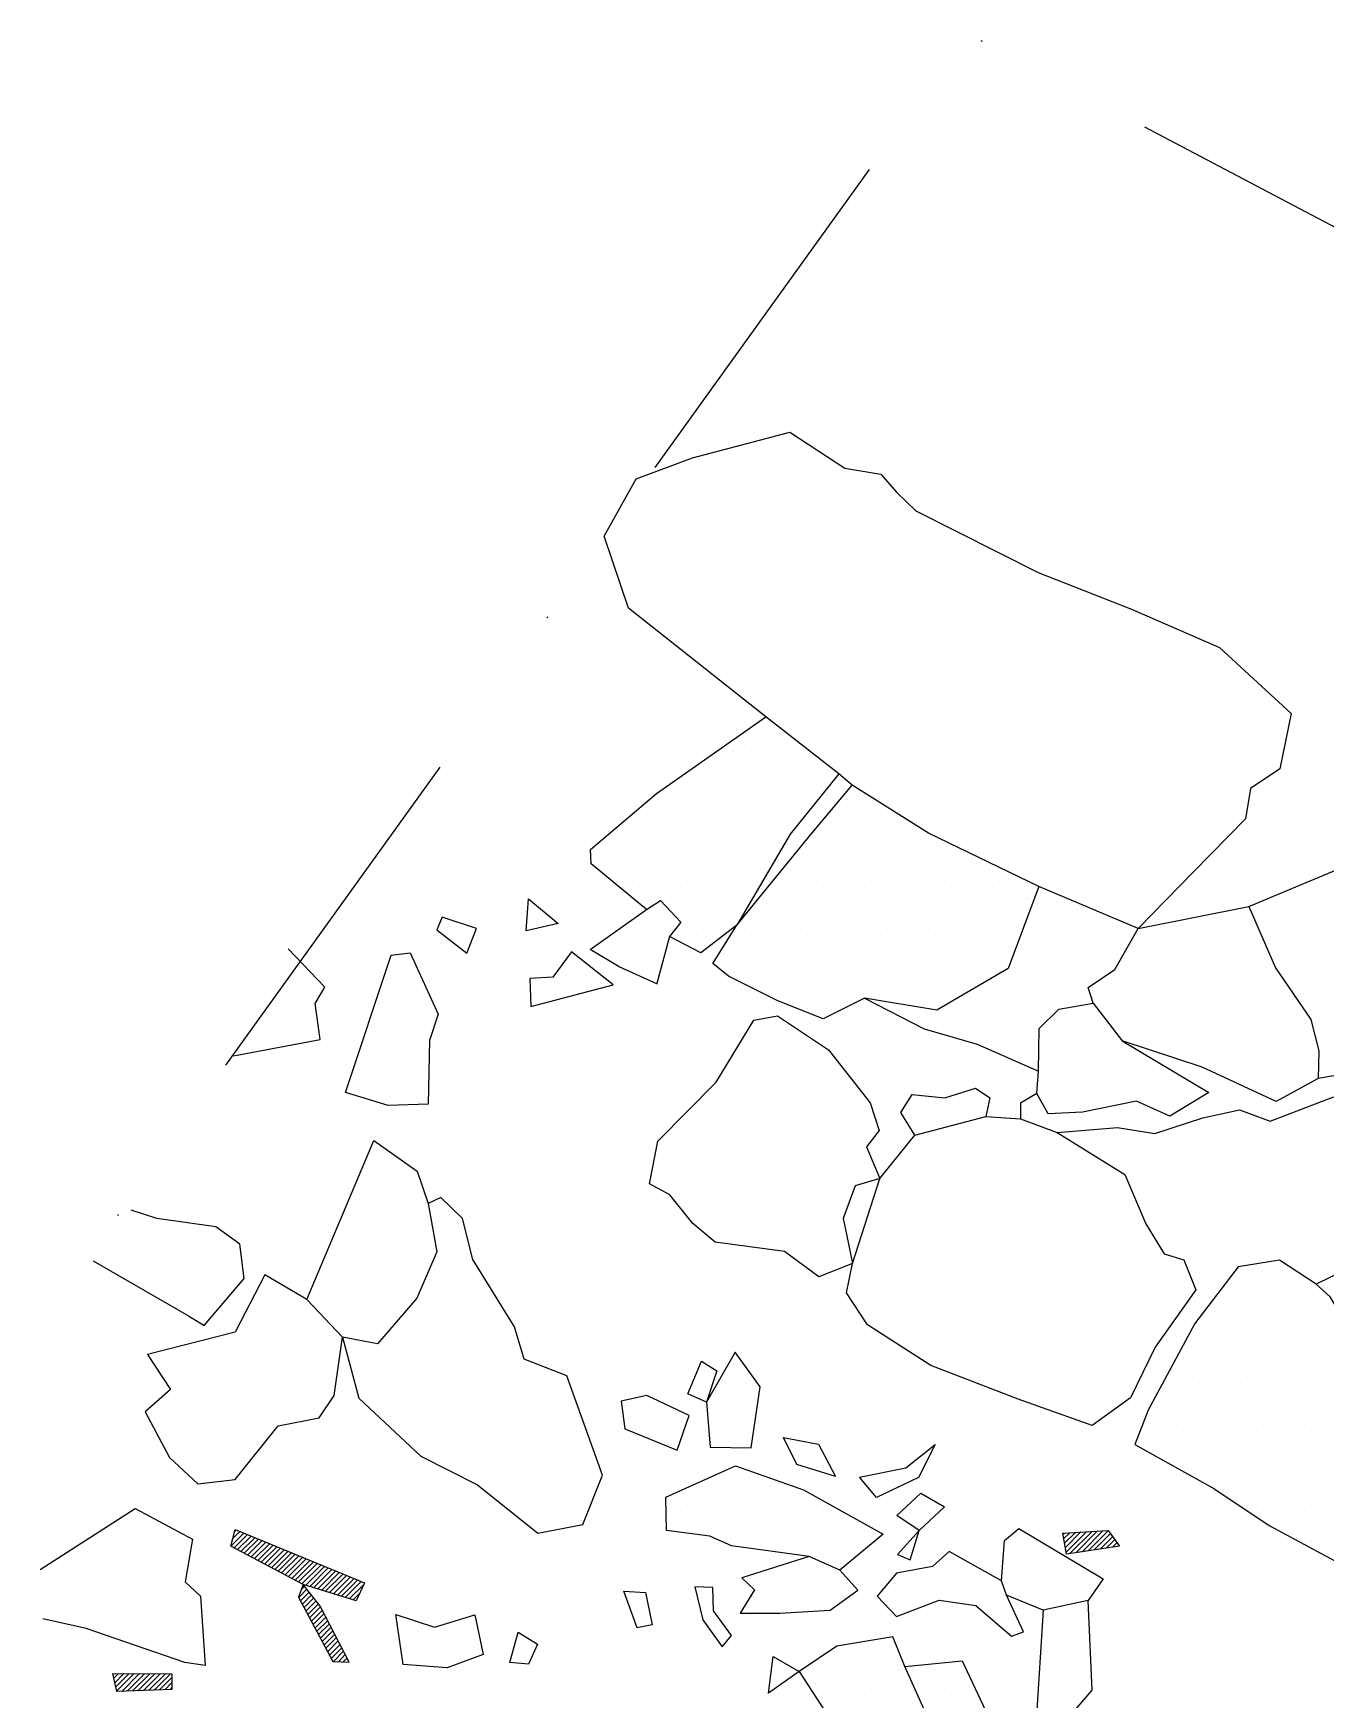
# Model space of a CAD drawing. Header units: metres. Extents: x 0 to 220, y -1901 to -1589.
# Drawn here: x -0.2 to 87.8, y -1702 to -1588.6 of the extents above; entities that cross this region are included whole.
import ezdxf

# ---------------------------------------------------------------- set-up
doc = ezdxf.new("R2010")
doc.units = ezdxf.units.M
doc.header["$LTSCALE"] = 25
doc.header["$MEASUREMENT"] = 0
doc.linetypes.add('STRICHPUNKTX2', pattern=[2, 1, -0.5, 0, -0.5])
doc.layers.get('0').update_dxf_attribs({"linetype": 'CONTINUOUS'})
for name, color, linetype in [('GRABUNGSGRENZE', 3, 'STRICHPUNKTX2'), ('KNOCHEN', 2, 'CONTINUOUS'), ('KNOCHENSCHRAFF', 2, 'CONTINUOUS'), ('STEINE', 4, 'CONTINUOUS'), ('STEINESCHRAFF', 4, 'CONTINUOUS')]:
    doc.layers.add(name, color=color, linetype=linetype)

# ---------------------------------------------------------------- blocks, each defined once
blk = doc.blocks.new('*X19')
at = {"color": 0}
for p, q in [((13.27, -1691.57), (14.15, -1690.69)), ((13.4, -1691.08), (13.9, -1690.58)), ((13.5, -1691.69), (14.4, -1690.79)), ((13.53, -1690.59), (13.65, -1690.48)), ((13.73, -1691.81), (14.65, -1690.89)), ((13.96, -1691.94), (14.9, -1691)), ((14.19, -1692.06), (15.15, -1691.1)), ((14.42, -1692.18), (15.4, -1691.2)), ((69.92, -1690.77), (70.01, -1690.68)), ((69.97, -1691.07), (70.39, -1690.66)), ((70.03, -1691.38), (70.77, -1690.64)), ((70.08, -1691.68), (71.14, -1690.61)), ((70.13, -1691.98), (71.52, -1690.59)), ((70.38, -1692.08), (71.9, -1690.57)), ((70.8, -1692.02), (72.28, -1690.54)), ((71.22, -1691.96), (72.65, -1690.52)), ((71.63, -1691.89), (73.02, -1690.51)), ((72.05, -1691.83), (73.17, -1690.71)), ((72.47, -1691.76), (73.31, -1690.92)), ((72.88, -1691.7), (73.46, -1691.13)), ((14.65, -1692.3), (15.65, -1691.31)), ((14.88, -1692.42), (15.9, -1691.41)), ((15.12, -1692.55), (16.15, -1691.51)), ((15.35, -1692.67), (16.4, -1691.62)), ((15.58, -1692.79), (16.65, -1691.72)), ((15.81, -1692.91), (16.9, -1691.82)), ((16.04, -1693.04), (17.15, -1691.93)), ((16.27, -1693.16), (17.4, -1692.03)), ((16.5, -1693.28), (17.65, -1692.13)), ((16.73, -1693.4), (17.9, -1692.24)), ((16.97, -1693.53), (18.15, -1692.34)), ((73.3, -1691.64), (73.61, -1691.33)), ((73.72, -1691.57), (73.75, -1691.54)), ((17.2, -1693.65), (18.4, -1692.44)), ((17.43, -1693.77), (18.65, -1692.55)), ((17.66, -1693.89), (18.9, -1692.65)), ((17.89, -1694.01), (19.15, -1692.75)), ((18.12, -1694.14), (19.4, -1692.86)), ((18.38, -1694.23), (19.65, -1692.96)), ((18.65, -1694.32), (19.9, -1693.06)), ((18.92, -1694.4), (20.15, -1693.17)), ((19.19, -1694.49), (20.4, -1693.27)), ((19.46, -1694.57), (20.65, -1693.37)), ((19.73, -1694.65), (20.9, -1693.48)), ((17.9, -1695.06), (18.46, -1694.51)), ((18.06, -1694.55), (18.3, -1694.31)), ((20, -1694.74), (21.15, -1693.58)), ((20.27, -1694.82), (21.4, -1693.68)), ((20.53, -1694.91), (21.65, -1693.79)), ((20.8, -1694.99), (21.9, -1693.89)), ((21.07, -1695.07), (22.15, -1693.99)), ((21.34, -1695.16), (22.33, -1694.18)), ((18.02, -1695.3), (18.61, -1694.71)), ((18.15, -1695.53), (18.77, -1694.9)), ((18.27, -1695.76), (18.93, -1695.1)), ((18.39, -1695.99), (19.08, -1695.3)), ((18.51, -1696.22), (19.24, -1695.5)), ((18.64, -1696.45), (19.39, -1695.7)), ((21.61, -1695.24), (22.02, -1694.83)), ((18.76, -1696.68), (19.51, -1695.93)), ((18.88, -1696.91), (19.63, -1696.17)), ((19.01, -1697.14), (19.75, -1696.4)), ((19.13, -1697.37), (19.87, -1696.63)), ((19.25, -1697.6), (19.99, -1696.87)), ((19.37, -1697.83), (20.11, -1697.1)), ((19.5, -1698.07), (20.23, -1697.33)), ((19.62, -1698.3), (20.35, -1697.57)), ((19.74, -1698.53), (20.47, -1697.8)), ((19.86, -1698.76), (20.59, -1698.03)), ((19.99, -1698.99), (20.71, -1698.26)), ((20.11, -1699.22), (20.83, -1698.5)), ((20.26, -1699.42), (20.95, -1698.73)), ((20.6, -1699.44), (21.07, -1698.96)), ((20.93, -1699.46), (21.19, -1699.2)), ((5.26, -1700.28), (5.29, -1700.25)), ((5.32, -1700.57), (5.64, -1700.25)), ((5.38, -1700.87), (6, -1700.25)), ((5.44, -1701.16), (6.35, -1700.25)), ((5.5, -1701.45), (6.7, -1700.25)), ((5.85, -1701.46), (7.05, -1700.25)), ((6.22, -1701.44), (7.41, -1700.26)), ((6.59, -1701.43), (7.76, -1700.26)), ((6.95, -1701.42), (8.11, -1700.26)), ((7.32, -1701.4), (8.47, -1700.26)), ((7.69, -1701.39), (8.82, -1700.26)), ((8.06, -1701.37), (9.17, -1700.26)), ((21.27, -1699.47), (21.31, -1699.43)), ((8.42, -1701.36), (9.27, -1700.51)), ((8.79, -1701.35), (9.27, -1700.86)), ((9.16, -1701.33), (9.27, -1701.22)), ((2.48, -1708.72), (3.27, -1707.93)), ((2.68, -1708.87), (3.51, -1708.05)), ((2.79, -1708.06), (3.03, -1707.82)), ((2.89, -1709.02), (3.74, -1708.16)), ((3.09, -1709.16), (3.98, -1708.28)), ((3.3, -1709.31), (4.2, -1708.41)), ((4.46, -1709.56), (5.48, -1708.54)), ((4.61, -1709.06), (5.18, -1708.49)), ((4.63, -1709.75), (5.78, -1708.6)), ((4.8, -1709.93), (6.09, -1708.65)), ((4.97, -1710.12), (6.39, -1708.7)), ((5.14, -1710.31), (6.5, -1708.94)), ((5.3, -1710.49), (6.59, -1709.2)), ((2.55, -1711.12), (3.24, -1710.44)), ((2.79, -1711.23), (3.69, -1710.34)), ((3.03, -1711.35), (3.85, -1710.53)), ((5.47, -1710.68), (6.69, -1709.46)), ((5.64, -1710.86), (6.79, -1709.71)), ((5.81, -1711.05), (6.88, -1709.97)), ((5.97, -1711.23), (6.98, -1710.23)), ((6.14, -1711.42), (7.08, -1710.48)), ((3.27, -1711.46), (4, -1710.73)), ((3.51, -1711.58), (4.16, -1710.93)), ((4.05, -1711.39), (4.32, -1711.12)), ((6.31, -1711.61), (7.18, -1710.74)), ((35.41, -1712.56), (36.44, -1711.53)), ((35.27, -1712.34), (35.8, -1711.82)), ((35.55, -1712.78), (36.58, -1711.74)), ((35.68, -1712.99), (36.73, -1711.95)), ((35.82, -1713.21), (36.87, -1712.16)), ((35.96, -1713.42), (37.01, -1712.37)), ((36.1, -1713.64), (37.16, -1712.58)), ((36.23, -1713.86), (37.3, -1712.79)), ((36.37, -1714.07), (37.44, -1713)), ((36.51, -1714.29), (37.58, -1713.21)), ((36.65, -1714.5), (37.73, -1713.42)), ((36.78, -1714.72), (37.87, -1713.63)), ((36.92, -1714.93), (38.01, -1713.84)), ((37.06, -1715.15), (38.16, -1714.05)), ((37.2, -1715.37), (38.3, -1714.27)), ((37.34, -1715.58), (38.44, -1714.48)), ((37.47, -1715.8), (38.58, -1714.69)), ((37.61, -1716.01), (38.73, -1714.9)), ((37.75, -1716.23), (38.87, -1715.11)), ((28.02, -1716.42), (28.86, -1715.57)), ((28.12, -1716.66), (29.1, -1715.69)), ((28.23, -1716.91), (29.34, -1715.8)), ((28.34, -1717.15), (29.57, -1715.92)), ((28.45, -1717.4), (29.81, -1716.04)), ((28.56, -1717.64), (30.04, -1716.16)), ((37.89, -1716.45), (39.01, -1715.32)), ((38.02, -1716.66), (39.16, -1715.53)), ((38.16, -1716.88), (39.3, -1715.74)), ((38.3, -1717.09), (39.44, -1715.95)), ((38.44, -1717.31), (39.58, -1716.16)), ((28.67, -1717.88), (30.24, -1716.32)), ((28.78, -1718.13), (30.35, -1716.55)), ((28.89, -1718.37), (30.47, -1716.79)), ((29, -1718.62), (30.58, -1717.03)), ((29.11, -1718.86), (30.7, -1717.27)), ((38.58, -1717.52), (39.73, -1716.37)), ((38.71, -1717.74), (39.87, -1716.58)), ((38.85, -1717.96), (40.01, -1716.79)), ((38.99, -1718.17), (40.16, -1717)), ((39.13, -1718.39), (40.3, -1717.22)), ((29.21, -1719.11), (30.81, -1717.51)), ((29.32, -1719.35), (30.93, -1717.75)), ((29.43, -1719.6), (31.04, -1717.99)), ((29.54, -1719.84), (31.16, -1718.22)), ((29.65, -1720.08), (31.27, -1718.46)), ((39.26, -1718.6), (40.44, -1717.43)), ((39.4, -1718.82), (40.58, -1717.64)), ((39.54, -1719.03), (40.73, -1717.85)), ((39.68, -1719.25), (40.87, -1718.06)), ((39.82, -1719.47), (41.01, -1718.27)), ((39.95, -1719.68), (41.16, -1718.48)), ((29.76, -1720.33), (31.39, -1718.7)), ((29.87, -1720.57), (31.5, -1718.94)), ((29.98, -1720.82), (31.62, -1719.18)), ((30.09, -1721.06), (31.73, -1719.42)), ((30.2, -1721.31), (31.85, -1719.66)), ((40.09, -1719.9), (41.3, -1718.69)), ((40.23, -1720.11), (41.44, -1718.9)), ((40.37, -1720.33), (41.58, -1719.11)), ((40.5, -1720.55), (41.73, -1719.32)), ((40.64, -1720.76), (41.87, -1719.53)), ((30.31, -1721.55), (31.96, -1719.89)), ((30.41, -1721.8), (32.08, -1720.13)), ((30.52, -1722.04), (32.19, -1720.37)), ((30.63, -1722.29), (32.31, -1720.61)), ((40.78, -1720.98), (42.01, -1719.74)), ((40.92, -1721.19), (42.16, -1719.95)), ((41.05, -1721.41), (42.3, -1720.17)), ((41.19, -1721.62), (42.44, -1720.38)), ((30.74, -1722.53), (32.42, -1720.85)), ((30.85, -1722.77), (32.54, -1721.09)), ((30.96, -1723.02), (32.65, -1721.32)), ((31.07, -1723.26), (32.77, -1721.56)), ((31.18, -1723.51), (32.88, -1721.8)), ((31.29, -1723.75), (33, -1722.04)), ((31.4, -1724), (33.11, -1722.28)), ((31.5, -1724.24), (33.23, -1722.52)), ((31.61, -1724.49), (33.34, -1722.76)), ((31.72, -1724.73), (33.46, -1722.99)), ((31.83, -1724.98), (33.57, -1723.23)), ((32.02, -1725.14), (33.69, -1723.47)), ((32.4, -1725.11), (33.8, -1723.71)), ((32.79, -1725.08), (33.92, -1723.95)), ((33.17, -1725.05), (34.03, -1724.19)), ((33.56, -1725.02), (34.15, -1724.43)), ((33.94, -1724.99), (34.26, -1724.66)), ((34.32, -1724.96), (34.38, -1724.9)), ((23.66, -1734.21), (25.86, -1732)), ((23.8, -1734.42), (26.4, -1731.83)), ((23.95, -1734.63), (26.93, -1731.65)), ((24.36, -1734.57), (27.46, -1731.47)), ((24.9, -1734.38), (27.97, -1731.31)), ((25.44, -1734.19), (27.9, -1731.73)), ((23.47, -1732.99), (23.74, -1732.71)), ((23.51, -1733.29), (24.27, -1732.54)), ((23.56, -1733.6), (24.8, -1732.36)), ((23.6, -1733.91), (25.33, -1732.18)), ((25.99, -1734), (27.83, -1732.16)), ((26.53, -1733.81), (27.76, -1732.58)), ((27.07, -1733.62), (27.69, -1733.01)), ((12.21, -1735.4), (12.37, -1735.25)), ((12.26, -1735.71), (12.8, -1735.17)), ((12.31, -1736.01), (13.23, -1735.1)), ((12.36, -1736.31), (13.63, -1735.05)), ((12.41, -1736.62), (13.78, -1735.24)), ((12.46, -1736.92), (13.94, -1735.44)), ((12.56, -1737.18), (14.09, -1735.64)), ((12.73, -1737.36), (14.25, -1735.84)), ((12.9, -1737.55), (14.4, -1736.04)), ((13.07, -1737.73), (14.55, -1736.24)), ((13.24, -1737.91), (14.71, -1736.44)), ((13.41, -1738.1), (14.86, -1736.64)), ((0.03, -1744.4), (6.89, -1737.55)), ((0.06, -1744.73), (7.07, -1737.72)), ((13.58, -1738.28), (15.02, -1736.84)), ((13.75, -1738.46), (15.17, -1737.04)), ((13.92, -1738.65), (15.32, -1737.24)), ((14.09, -1738.83), (15.48, -1737.44)), ((14.26, -1739.01), (15.63, -1737.64)), ((-0.03, -1743.75), (5.21, -1738.52)), ((0, -1744.08), (6.14, -1737.94)), ((0.09, -1745.05), (7.25, -1737.88)), ((0.12, -1745.37), (7.44, -1738.05)), ((0.15, -1745.7), (7.62, -1738.22)), ((1.09, -1745.11), (7.81, -1738.39)), ((2.34, -1744.21), (7.99, -1738.56)), ((14.43, -1739.19), (15.79, -1737.84)), ((14.6, -1739.38), (15.94, -1738.04)), ((14.77, -1739.56), (16.1, -1738.24)), ((14.94, -1739.74), (16.25, -1738.44)), ((15.11, -1739.93), (16.4, -1738.64)), ((15.28, -1740.11), (16.56, -1738.84)), ((-0.08, -1743.1), (3.35, -1739.67)), ((-0.05, -1743.43), (4.28, -1739.09)), ((3.6, -1743.31), (7.56, -1739.35)), ((15.48, -1740.26), (16.71, -1739.03)), ((15.95, -1740.15), (16.87, -1739.23)), ((16.42, -1740.04), (17.02, -1739.43)), ((16.88, -1739.93), (17.17, -1739.63)), ((-0.14, -1742.45), (1.49, -1740.82)), ((-0.11, -1742.78), (2.42, -1740.24)), ((4.85, -1742.41), (6.76, -1740.5)), ((-0.17, -1742.13), (0.56, -1741.4)), ((26.21, -1752.52), (34.39, -1744.33)), ((26.89, -1752.2), (34.7, -1744.38)), ((27.56, -1751.87), (34.95, -1744.49)), ((28.24, -1751.55), (35.2, -1744.59)), ((25.58, -1752.79), (33.3, -1745.08)), ((28.91, -1751.23), (35.46, -1744.69)), ((29.59, -1750.91), (35.71, -1744.79)), ((30.26, -1750.58), (35.96, -1744.89)), ((30.94, -1750.26), (36.21, -1744.99)), ((31.62, -1749.94), (36.47, -1745.09)), ((32.29, -1749.62), (36.72, -1745.19)), ((32.97, -1749.29), (36.97, -1745.29)), ((33.64, -1748.97), (37.23, -1745.39)), ((34.32, -1748.65), (37.48, -1745.49)), ((34.8, -1748.52), (37.73, -1745.59)), ((25.55, -1752.11), (31.1, -1746.57)), ((25.57, -1752.45), (32.2, -1745.82)), ((35.21, -1748.46), (37.93, -1745.75)), ((35.62, -1748.41), (38.09, -1745.94)), ((36.03, -1748.35), (38.26, -1746.13)), ((36.45, -1748.29), (38.42, -1746.31)), ((36.86, -1748.23), (38.59, -1746.5)), ((37.27, -1748.18), (38.76, -1746.69)), ((37.68, -1748.12), (38.92, -1746.88)), ((25.54, -1751.77), (30, -1747.31)), ((25.51, -1751.09), (27.8, -1748.8)), ((25.53, -1751.43), (28.9, -1748.06)), ((25.5, -1750.75), (26.7, -1749.55)), ((25.49, -1750.41), (25.61, -1750.29)), ((40.02, -1757.09), (40.03, -1757.08)), ((39.83, -1759.76), (41.63, -1757.96)), ((39.85, -1759.38), (41.69, -1757.54)), ((39.88, -1759), (41.45, -1757.43)), ((39.91, -1758.62), (41.17, -1757.36)), ((39.94, -1758.23), (40.88, -1757.29)), ((39.97, -1757.85), (40.6, -1757.22)), ((39.99, -1757.47), (40.32, -1757.15)), ((39.74, -1760.9), (41.45, -1759.2)), ((39.77, -1760.52), (41.51, -1758.79)), ((39.8, -1760.14), (41.57, -1758.37)), ((39.72, -1761.29), (41.38, -1759.62)), ((39.97, -1761.38), (41.32, -1760.03)), ((40.35, -1761.36), (41.26, -1760.45)), ((40.73, -1761.33), (41.2, -1760.86)), ((41.11, -1761.31), (41.14, -1761.28))]:
    blk.add_line(p, q, dxfattribs=at)
blk = doc.blocks.new('*X22')
at = {"color": 0}
for p, q in [((48.125, -1636.25), (48.125, -1636.25)), ((49.375, -1636.25), (49.375, -1636.25)), ((50.625, -1636.25), (50.625, -1636.25)), ((47.5, -1637.5), (47.5, -1637.5)), ((48.75, -1637.5), (48.75, -1637.5)), ((50, -1637.5), (50, -1637.5)), ((51.25, -1637.5), (51.25, -1637.5)), ((52.5, -1637.5), (52.5, -1637.5)), ((45.625, -1638.75), (45.625, -1638.75)), ((46.875, -1638.75), (46.875, -1638.75)), ((48.125, -1638.75), (48.125, -1638.75)), ((49.375, -1638.75), (49.375, -1638.75)), ((50.625, -1638.75), (50.625, -1638.75)), ((51.875, -1638.75), (51.875, -1638.75)), ((53.125, -1638.75), (53.125, -1638.75)), ((43.75, -1640), (43.75, -1640)), ((45, -1640), (45, -1640)), ((46.25, -1640), (46.25, -1640)), ((47.5, -1640), (47.5, -1640)), ((48.75, -1640), (48.75, -1640)), ((50, -1640), (50, -1640)), ((51.25, -1640), (51.25, -1640)), ((52.5, -1640), (52.5, -1640)), ((53.75, -1640), (53.75, -1640)), ((41.875, -1641.25), (41.875, -1641.25)), ((43.125, -1641.25), (43.125, -1641.25)), ((44.375, -1641.25), (44.375, -1641.25)), ((45.625, -1641.25), (45.625, -1641.25)), ((46.875, -1641.25), (46.875, -1641.25)), ((48.125, -1641.25), (48.125, -1641.25)), ((49.375, -1641.25), (49.375, -1641.25)), ((50.625, -1641.25), (50.625, -1641.25)), ((51.875, -1641.25), (51.875, -1641.25)), ((54.375, -1641.25), (54.375, -1641.25)), ((55.625, -1641.25), (55.625, -1641.25)), ((56.875, -1641.25), (56.875, -1641.25)), ((40, -1642.5), (40, -1642.5)), ((41.25, -1642.5), (41.25, -1642.5)), ((42.5, -1642.5), (42.5, -1642.5)), ((43.75, -1642.5), (43.75, -1642.5)), ((45, -1642.5), (45, -1642.5)), ((46.25, -1642.5), (46.25, -1642.5)), ((47.5, -1642.5), (47.5, -1642.5)), ((48.75, -1642.5), (48.75, -1642.5)), ((50, -1642.5), (50, -1642.5)), ((51.25, -1642.5), (51.25, -1642.5)), ((53.75, -1642.5), (53.75, -1642.5)), ((55, -1642.5), (55, -1642.5)), ((56.25, -1642.5), (56.25, -1642.5)), ((57.5, -1642.5), (57.5, -1642.5)), ((58.75, -1642.5), (58.75, -1642.5)), ((39.375, -1643.75), (39.375, -1643.75)), ((40.625, -1643.75), (40.625, -1643.75)), ((41.875, -1643.75), (41.875, -1643.75)), ((43.125, -1643.75), (43.125, -1643.75)), ((44.375, -1643.75), (44.375, -1643.75)), ((45.625, -1643.75), (45.625, -1643.75)), ((46.875, -1643.75), (46.875, -1643.75)), ((48.125, -1643.75), (48.125, -1643.75)), ((49.375, -1643.75), (49.375, -1643.75)), ((50.625, -1643.75), (50.625, -1643.75)), ((53.125, -1643.75), (53.125, -1643.75)), ((54.375, -1643.75), (54.375, -1643.75)), ((55.625, -1643.75), (55.625, -1643.75)), ((56.875, -1643.75), (56.875, -1643.75)), ((58.125, -1643.75), (58.125, -1643.75)), ((59.375, -1643.75), (59.375, -1643.75)), ((60.625, -1643.75), (60.625, -1643.75)), ((61.875, -1643.75), (61.875, -1643.75)), ((38.75, -1645), (38.75, -1645)), ((40, -1645), (40, -1645)), ((41.25, -1645), (41.25, -1645)), ((42.5, -1645), (42.5, -1645)), ((43.75, -1645), (43.75, -1645)), ((45, -1645), (45, -1645)), ((46.25, -1645), (46.25, -1645)), ((47.5, -1645), (47.5, -1645)), ((48.75, -1645), (48.75, -1645)), ((50, -1645), (50, -1645)), ((51.25, -1645), (51.25, -1645)), ((52.5, -1645), (52.5, -1645)), ((53.75, -1645), (53.75, -1645)), ((55, -1645), (55, -1645)), ((56.25, -1645), (56.25, -1645)), ((57.5, -1645), (57.5, -1645)), ((58.75, -1645), (58.75, -1645)), ((60, -1645), (60, -1645)), ((61.25, -1645), (61.25, -1645)), ((62.5, -1645), (62.5, -1645)), ((63.75, -1645), (63.75, -1645)), ((39.375, -1646.25), (39.375, -1646.25)), ((40.625, -1646.25), (40.625, -1646.25)), ((41.875, -1646.25), (41.875, -1646.25)), ((43.125, -1646.25), (43.125, -1646.25)), ((44.375, -1646.25), (44.375, -1646.25)), ((45.625, -1646.25), (45.625, -1646.25)), ((46.875, -1646.25), (46.875, -1646.25)), ((48.125, -1646.25), (48.125, -1646.25)), ((49.375, -1646.25), (49.375, -1646.25)), ((50.625, -1646.25), (50.625, -1646.25)), ((51.875, -1646.25), (51.875, -1646.25)), ((53.125, -1646.25), (53.125, -1646.25)), ((54.375, -1646.25), (54.375, -1646.25)), ((55.625, -1646.25), (55.625, -1646.25)), ((56.875, -1646.25), (56.875, -1646.25)), ((58.125, -1646.25), (58.125, -1646.25)), ((59.375, -1646.25), (59.375, -1646.25)), ((60.625, -1646.25), (60.625, -1646.25)), ((61.875, -1646.25), (61.875, -1646.25)), ((63.125, -1646.25), (63.125, -1646.25)), ((64.375, -1646.25), (64.375, -1646.25)), ((65.625, -1646.25), (65.625, -1646.25)), ((66.875, -1646.25), (66.875, -1646.25)), ((41.25, -1647.5), (41.25, -1647.5)), ((42.5, -1647.5), (42.5, -1647.5)), ((43.75, -1647.5), (43.75, -1647.5)), ((45, -1647.5), (45, -1647.5)), ((46.25, -1647.5), (46.25, -1647.5)), ((47.5, -1647.5), (47.5, -1647.5)), ((48.75, -1647.5), (48.75, -1647.5)), ((50, -1647.5), (50, -1647.5)), ((51.25, -1647.5), (51.25, -1647.5)), ((52.5, -1647.5), (52.5, -1647.5)), ((53.75, -1647.5), (53.75, -1647.5)), ((55, -1647.5), (55, -1647.5)), ((56.25, -1647.5), (56.25, -1647.5)), ((57.5, -1647.5), (57.5, -1647.5)), ((58.75, -1647.5), (58.75, -1647.5)), ((60, -1647.5), (60, -1647.5)), ((61.25, -1647.5), (61.25, -1647.5)), ((62.5, -1647.5), (62.5, -1647.5)), ((63.75, -1647.5), (63.75, -1647.5)), ((65, -1647.5), (65, -1647.5)), ((66.25, -1647.5), (66.25, -1647.5)), ((67.5, -1647.5), (67.5, -1647.5)), ((44.375, -1648.75), (44.375, -1648.75)), ((45.625, -1648.75), (45.625, -1648.75)), ((46.875, -1648.75), (46.875, -1648.75)), ((49.375, -1648.75), (49.375, -1648.75)), ((50.625, -1648.75), (50.625, -1648.75)), ((51.875, -1648.75), (51.875, -1648.75)), ((53.125, -1648.75), (53.125, -1648.75)), ((54.375, -1648.75), (54.375, -1648.75)), ((55.625, -1648.75), (55.625, -1648.75)), ((56.875, -1648.75), (56.875, -1648.75)), ((58.125, -1648.75), (58.125, -1648.75)), ((59.375, -1648.75), (59.375, -1648.75)), ((60.625, -1648.75), (60.625, -1648.75)), ((61.875, -1648.75), (61.875, -1648.75)), ((63.125, -1648.75), (63.125, -1648.75)), ((64.375, -1648.75), (64.375, -1648.75)), ((65.625, -1648.75), (65.625, -1648.75)), ((66.875, -1648.75), (66.875, -1648.75)), ((43.75, -1650), (43.75, -1650)), ((45, -1650), (45, -1650)), ((46.25, -1650), (46.25, -1650)), ((47.5, -1650), (47.5, -1650)), ((48.75, -1650), (48.75, -1650)), ((50, -1650), (50, -1650)), ((51.25, -1650), (51.25, -1650)), ((52.5, -1650), (52.5, -1650)), ((53.75, -1650), (53.75, -1650)), ((55, -1650), (55, -1650)), ((56.25, -1650), (56.25, -1650)), ((57.5, -1650), (57.5, -1650)), ((58.75, -1650), (58.75, -1650)), ((60, -1650), (60, -1650)), ((61.25, -1650), (61.25, -1650)), ((62.5, -1650), (62.5, -1650)), ((63.75, -1650), (63.75, -1650)), ((65, -1650), (65, -1650)), ((66.25, -1650), (66.25, -1650)), ((46.875, -1651.25), (46.875, -1651.25)), ((48.125, -1651.25), (48.125, -1651.25)), ((49.375, -1651.25), (49.375, -1651.25)), ((50.625, -1651.25), (50.625, -1651.25)), ((51.875, -1651.25), (51.875, -1651.25)), ((53.125, -1651.25), (53.125, -1651.25)), ((54.375, -1651.25), (54.375, -1651.25)), ((55.625, -1651.25), (55.625, -1651.25)), ((56.875, -1651.25), (56.875, -1651.25)), ((58.125, -1651.25), (58.125, -1651.25)), ((59.375, -1651.25), (59.375, -1651.25)), ((60.625, -1651.25), (60.625, -1651.25)), ((61.875, -1651.25), (61.875, -1651.25)), ((63.125, -1651.25), (63.125, -1651.25)), ((64.375, -1651.25), (64.375, -1651.25)), ((65.625, -1651.25), (65.625, -1651.25)), ((47.5, -1652.5), (47.5, -1652.5)), ((48.75, -1652.5), (48.75, -1652.5)), ((50, -1652.5), (50, -1652.5)), ((51.25, -1652.5), (51.25, -1652.5)), ((52.5, -1652.5), (52.5, -1652.5)), ((53.75, -1652.5), (53.75, -1652.5)), ((55, -1652.5), (55, -1652.5)), ((56.25, -1652.5), (56.25, -1652.5)), ((57.5, -1652.5), (57.5, -1652.5)), ((58.75, -1652.5), (58.75, -1652.5)), ((60, -1652.5), (60, -1652.5)), ((61.25, -1652.5), (61.25, -1652.5)), ((62.5, -1652.5), (62.5, -1652.5)), ((63.75, -1652.5), (63.75, -1652.5)), ((65, -1652.5), (65, -1652.5)), ((49.375, -1653.75), (49.375, -1653.75)), ((50.625, -1653.75), (50.625, -1653.75)), ((51.875, -1653.75), (51.875, -1653.75)), ((53.125, -1653.75), (53.125, -1653.75)), ((54.375, -1653.75), (54.375, -1653.75)), ((55.625, -1653.75), (55.625, -1653.75)), ((56.875, -1653.75), (56.875, -1653.75)), ((58.125, -1653.75), (58.125, -1653.75)), ((59.375, -1653.75), (59.375, -1653.75)), ((60.625, -1653.75), (60.625, -1653.75)), ((61.875, -1653.75), (61.875, -1653.75)), ((63.125, -1653.75), (63.125, -1653.75)), ((52.5, -1655), (52.5, -1655)), ((53.75, -1655), (53.75, -1655)), ((61.25, -1655), (61.25, -1655)), ((82.5, -1672.5), (82.5, -1672.5)), ((83.75, -1672.5), (83.75, -1672.5)), ((85, -1672.5), (85, -1672.5)), ((81.875, -1673.75), (81.875, -1673.75)), ((83.125, -1673.75), (83.125, -1673.75)), ((84.375, -1673.75), (84.375, -1673.75)), ((85.625, -1673.75), (85.625, -1673.75)), ((86.875, -1673.75), (86.875, -1673.75)), ((80, -1675), (80, -1675)), ((81.25, -1675), (81.25, -1675)), ((82.5, -1675), (82.5, -1675)), ((83.75, -1675), (83.75, -1675)), ((85, -1675), (85, -1675)), ((86.25, -1675), (86.25, -1675)), ((87.5, -1675), (87.5, -1675)), ((79.375, -1676.25), (79.375, -1676.25)), ((80.625, -1676.25), (80.625, -1676.25)), ((81.875, -1676.25), (81.875, -1676.25)), ((83.125, -1676.25), (83.125, -1676.25)), ((84.375, -1676.25), (84.375, -1676.25)), ((85.625, -1676.25), (85.625, -1676.25)), ((86.875, -1676.25), (86.875, -1676.25)), ((78.75, -1677.5), (78.75, -1677.5)), ((80, -1677.5), (80, -1677.5)), ((81.25, -1677.5), (81.25, -1677.5)), ((82.5, -1677.5), (82.5, -1677.5)), ((83.75, -1677.5), (83.75, -1677.5)), ((85, -1677.5), (85, -1677.5)), ((86.25, -1677.5), (86.25, -1677.5)), ((87.5, -1677.5), (87.5, -1677.5)), ((78.125, -1678.75), (78.125, -1678.75)), ((79.375, -1678.75), (79.375, -1678.75)), ((80.625, -1678.75), (80.625, -1678.75)), ((81.875, -1678.75), (81.875, -1678.75)), ((83.125, -1678.75), (83.125, -1678.75)), ((84.375, -1678.75), (84.375, -1678.75)), ((85.625, -1678.75), (85.625, -1678.75)), ((86.875, -1678.75), (86.875, -1678.75)), ((47.5, -1680), (47.5, -1680)), ((48.75, -1680), (48.75, -1680)), ((77.5, -1680), (77.5, -1680)), ((78.75, -1680), (78.75, -1680)), ((80, -1680), (80, -1680)), ((81.25, -1680), (81.25, -1680)), ((82.5, -1680), (82.5, -1680)), ((83.75, -1680), (83.75, -1680)), ((85, -1680), (85, -1680)), ((86.25, -1680), (86.25, -1680)), ((87.5, -1680), (87.5, -1680)), ((46.875, -1681.25), (46.875, -1681.25)), ((48.125, -1681.25), (48.125, -1681.25)), ((76.875, -1681.25), (76.875, -1681.25)), ((78.125, -1681.25), (78.125, -1681.25)), ((79.375, -1681.25), (79.375, -1681.25)), ((80.625, -1681.25), (80.625, -1681.25)), ((81.875, -1681.25), (81.875, -1681.25)), ((83.125, -1681.25), (83.125, -1681.25)), ((84.375, -1681.25), (84.375, -1681.25)), ((85.625, -1681.25), (85.625, -1681.25)), ((86.875, -1681.25), (86.875, -1681.25)), ((40, -1682.5), (40, -1682.5)), ((41.25, -1682.5), (41.25, -1682.5)), ((42.5, -1682.5), (42.5, -1682.5)), ((43.75, -1682.5), (43.75, -1682.5)), ((46.25, -1682.5), (46.25, -1682.5)), ((47.5, -1682.5), (47.5, -1682.5)), ((48.75, -1682.5), (48.75, -1682.5)), ((76.25, -1682.5), (76.25, -1682.5)), ((77.5, -1682.5), (77.5, -1682.5)), ((78.75, -1682.5), (78.75, -1682.5)), ((80, -1682.5), (80, -1682.5)), ((81.25, -1682.5), (81.25, -1682.5)), ((82.5, -1682.5), (82.5, -1682.5)), ((83.75, -1682.5), (83.75, -1682.5)), ((85, -1682.5), (85, -1682.5)), ((86.25, -1682.5), (86.25, -1682.5)), ((87.5, -1682.5), (87.5, -1682.5)), ((40.625, -1683.75), (40.625, -1683.75)), ((41.875, -1683.75), (41.875, -1683.75)), ((43.125, -1683.75), (43.125, -1683.75)), ((46.875, -1683.75), (46.875, -1683.75)), ((48.125, -1683.75), (48.125, -1683.75)), ((75.625, -1683.75), (75.625, -1683.75)), ((76.875, -1683.75), (76.875, -1683.75)), ((78.125, -1683.75), (78.125, -1683.75)), ((79.375, -1683.75), (79.375, -1683.75)), ((80.625, -1683.75), (80.625, -1683.75)), ((81.875, -1683.75), (81.875, -1683.75)), ((83.125, -1683.75), (83.125, -1683.75)), ((84.375, -1683.75), (84.375, -1683.75)), ((85.625, -1683.75), (85.625, -1683.75)), ((86.875, -1683.75), (86.875, -1683.75)), ((52.5, -1685), (52.5, -1685)), ((76.25, -1685), (76.25, -1685)), ((77.5, -1685), (77.5, -1685)), ((78.75, -1685), (78.75, -1685)), ((80, -1685), (80, -1685)), ((81.25, -1685), (81.25, -1685)), ((82.5, -1685), (82.5, -1685)), ((83.75, -1685), (83.75, -1685)), ((85, -1685), (85, -1685)), ((86.25, -1685), (86.25, -1685)), ((87.5, -1685), (87.5, -1685)), ((53.125, -1686.25), (53.125, -1686.25)), ((78.125, -1686.25), (78.125, -1686.25)), ((79.375, -1686.25), (79.375, -1686.25)), ((80.625, -1686.25), (80.625, -1686.25)), ((81.875, -1686.25), (81.875, -1686.25)), ((83.125, -1686.25), (83.125, -1686.25)), ((84.375, -1686.25), (84.375, -1686.25)), ((85.625, -1686.25), (85.625, -1686.25)), ((86.875, -1686.25), (86.875, -1686.25)), ((45, -1687.5), (45, -1687.5)), ((46.25, -1687.5), (46.25, -1687.5)), ((47.5, -1687.5), (47.5, -1687.5)), ((48.75, -1687.5), (48.75, -1687.5)), ((50, -1687.5), (50, -1687.5)), ((51.25, -1687.5), (51.25, -1687.5)), ((80, -1687.5), (80, -1687.5)), ((81.25, -1687.5), (81.25, -1687.5)), ((82.5, -1687.5), (82.5, -1687.5)), ((83.75, -1687.5), (83.75, -1687.5)), ((85, -1687.5), (85, -1687.5)), ((86.25, -1687.5), (86.25, -1687.5)), ((87.5, -1687.5), (87.5, -1687.5)), ((43.125, -1688.75), (43.125, -1688.75)), ((44.375, -1688.75), (44.375, -1688.75)), ((45.625, -1688.75), (45.625, -1688.75)), ((46.875, -1688.75), (46.875, -1688.75)), ((48.125, -1688.75), (48.125, -1688.75)), ((49.375, -1688.75), (49.375, -1688.75)), ((50.625, -1688.75), (50.625, -1688.75)), ((51.875, -1688.75), (51.875, -1688.75)), ((53.125, -1688.75), (53.125, -1688.75)), ((81.875, -1688.75), (81.875, -1688.75)), ((83.125, -1688.75), (83.125, -1688.75)), ((84.375, -1688.75), (84.375, -1688.75)), ((85.625, -1688.75), (85.625, -1688.75)), ((86.875, -1688.75), (86.875, -1688.75)), ((43.75, -1690), (43.75, -1690)), ((45, -1690), (45, -1690)), ((46.25, -1690), (46.25, -1690)), ((47.5, -1690), (47.5, -1690)), ((48.75, -1690), (48.75, -1690)), ((50, -1690), (50, -1690)), ((51.25, -1690), (51.25, -1690)), ((52.5, -1690), (52.5, -1690)), ((53.75, -1690), (53.75, -1690)), ((55, -1690), (55, -1690)), ((56.25, -1690), (56.25, -1690)), ((83.75, -1690), (83.75, -1690)), ((85, -1690), (85, -1690)), ((86.25, -1690), (86.25, -1690)), ((87.5, -1690), (87.5, -1690)), ((46.875, -1691.25), (46.875, -1691.25)), ((48.125, -1691.25), (48.125, -1691.25)), ((49.375, -1691.25), (49.375, -1691.25)), ((50.625, -1691.25), (50.625, -1691.25)), ((51.875, -1691.25), (51.875, -1691.25)), ((53.125, -1691.25), (53.125, -1691.25)), ((54.375, -1691.25), (54.375, -1691.25)), ((55.625, -1691.25), (55.625, -1691.25)), ((56.875, -1691.25), (56.875, -1691.25)), ((66.875, -1691.25), (66.875, -1691.25)), ((68.125, -1691.25), (68.125, -1691.25)), ((86.875, -1691.25), (86.875, -1691.25)), ((52.5, -1692.5), (52.5, -1692.5)), ((53.75, -1692.5), (53.75, -1692.5)), ((55, -1692.5), (55, -1692.5)), ((62.5, -1692.5), (62.5, -1692.5)), ((66.25, -1692.5), (66.25, -1692.5)), ((67.5, -1692.5), (67.5, -1692.5)), ((68.75, -1692.5), (68.75, -1692.5)), ((70, -1692.5), (70, -1692.5)), ((48.125, -1693.75), (48.125, -1693.75)), ((49.375, -1693.75), (49.375, -1693.75)), ((50.625, -1693.75), (50.625, -1693.75)), ((51.875, -1693.75), (51.875, -1693.75)), ((53.125, -1693.75), (53.125, -1693.75)), ((54.375, -1693.75), (54.375, -1693.75)), ((59.375, -1693.75), (59.375, -1693.75)), ((60.625, -1693.75), (60.625, -1693.75)), ((61.875, -1693.75), (61.875, -1693.75)), ((63.125, -1693.75), (63.125, -1693.75)), ((64.375, -1693.75), (64.375, -1693.75)), ((66.875, -1693.75), (66.875, -1693.75)), ((68.125, -1693.75), (68.125, -1693.75)), ((69.375, -1693.75), (69.375, -1693.75)), ((70.625, -1693.75), (70.625, -1693.75)), ((71.875, -1693.75), (71.875, -1693.75)), ((48.75, -1695), (48.75, -1695)), ((50, -1695), (50, -1695)), ((51.25, -1695), (51.25, -1695)), ((52.5, -1695), (52.5, -1695)), ((53.75, -1695), (53.75, -1695)), ((55, -1695), (55, -1695)), ((57.5, -1695), (57.5, -1695)), ((58.75, -1695), (58.75, -1695)), ((60, -1695), (60, -1695)), ((61.25, -1695), (61.25, -1695)), ((62.5, -1695), (62.5, -1695)), ((63.75, -1695), (63.75, -1695)), ((65, -1695), (65, -1695)), ((67.5, -1695), (67.5, -1695)), ((68.75, -1695), (68.75, -1695)), ((70, -1695), (70, -1695)), ((71.25, -1695), (71.25, -1695)), ((65.625, -1696.25), (65.625, -1696.25)), ((66.25, -1697.5), (66.25, -1697.5)), ((54.375, -1698.75), (54.375, -1698.75)), ((55.625, -1698.75), (55.625, -1698.75)), ((56.875, -1698.75), (56.875, -1698.75)), ((58.125, -1698.75), (58.125, -1698.75)), ((52.5, -1700), (52.5, -1700)), ((53.75, -1700), (53.75, -1700)), ((55, -1700), (55, -1700)), ((56.25, -1700), (56.25, -1700)), ((57.5, -1700), (57.5, -1700)), ((58.75, -1700), (58.75, -1700)), ((60, -1700), (60, -1700)), ((61.25, -1700), (61.25, -1700)), ((62.5, -1700), (62.5, -1700)), ((53.125, -1701.25), (53.125, -1701.25)), ((54.375, -1701.25), (54.375, -1701.25)), ((55.625, -1701.25), (55.625, -1701.25)), ((56.875, -1701.25), (56.875, -1701.25)), ((58.125, -1701.25), (58.125, -1701.25)), ((59.375, -1701.25), (59.375, -1701.25)), ((60.625, -1701.25), (60.625, -1701.25)), ((61.875, -1701.25), (61.875, -1701.25)), ((63.125, -1701.25), (63.125, -1701.25))]:
    blk.add_line(p, q, dxfattribs=at)

msp = doc.modelspace()

# ---------------------------------------------------------------- linework, layer by layer
at = {"layer": 'GRABUNGSGRENZE', "flags": 128}
msp.add_lwpolyline([(0.15, -1807.41), (81.84, -1862.88), (101.71, -1833.46), (116.58, -1811.36), (125.02, -1793.42), (143.41, -1765.37), (157.37, -1739.15), (176.02, -1708), (199.65, -1659.36), (176.69, -1643.38), (151.37, -1631.76), (148.21, -1633.33), (63.39, -1588.59), (-0.13, -1676.98)], dxfattribs=at)
at = {"layer": 'KNOCHEN'}
for points in [[(21.81, -1695.3), (18.2, -1694.18), (13.27, -1691.57), (13.57, -1690.45), (19.78, -1693.01), (22.37, -1694.08), (21.81, -1695.3)], [(70.16, -1692.12), (69.91, -1690.69), (73.01, -1690.5), (73.77, -1691.57), (70.16, -1692.12)], [(18.2, -1694.18), (17.89, -1695.04), (20.22, -1699.42), (21.34, -1699.48), (19.36, -1695.65), (18.2, -1694.18)], [(5.51, -1701.47), (5.25, -1700.25), (9.27, -1700.26), (9.27, -1701.33), (5.51, -1701.47)]]:
    msp.add_lwpolyline(points, dxfattribs=at)
at = {"layer": 'STEINE'}
for points in [[(40.34, -1627.72), (38.68, -1622.83), (40.88, -1618.92), (44.7, -1617.5), (51.32, -1615.74), (55.07, -1618.19), (57.52, -1618.6), (58.58, -1619.83), (59.9, -1621.1), (68.24, -1625.29), (74.59, -1627.8), (80.59, -1630.41), (85.46, -1634.9), (84.69, -1638.67), (82.7, -1639.99), (82.34, -1642.07), (78.82, -1645.68), (75.05, -1649.53), (68.29, -1646.67), (60.76, -1643.04), (55.58, -1639.77), (54.67, -1639), (49.69, -1635.12), (40.34, -1627.72)], [(41.57, -1648.23), (37.81, -1645.12), (37.76, -1644.15), (42.25, -1640.34), (49.69, -1635.12)], [(54.67, -1639), (51.35, -1643.11), (47.72, -1649.31), (45.27, -1651.19), (43.14, -1650.07)], [(68.29, -1646.67), (66.19, -1652.26), (61.34, -1655.1), (56.41, -1654.27), (53.61, -1655.69), (50.51, -1654.46), (47.15, -1652.77), (46.09, -1651.91), (47.72, -1649.31), (52.77, -1643.12), (55.58, -1639.77)], [(82.58, -1648.03), (92.72, -1643.78), (97.05, -1642.92), (99.49, -1641.2), (100.76, -1642.17), (103.14, -1648.94), (101.49, -1655.91), (98.74, -1657.43), (92.22, -1658.89), (87.29, -1659.74)], [(33.37, -1649.69), (33.53, -1647.5), (35.56, -1649.18), (33.37, -1649.69)], [(42.32, -1653.32), (39.72, -1652.14), (37.74, -1650.97), (41.57, -1648.23), (42.53, -1647.62), (43.9, -1649.1), (43.14, -1650.07), (42.27, -1653.27)], [(71.98, -1654.62), (71.63, -1653.55), (73.46, -1652.33), (75.05, -1649.53), (75.05, -1649.53), (82.58, -1648.03), (84.4, -1652.2), (86.79, -1655.72), (87.34, -1657.86), (87.29, -1659.74), (84.43, -1661.31), (79.4, -1658.96), (73.96, -1657.17)], [(29.35, -1651.2), (30.01, -1649.52), (27.67, -1648.76), (27.31, -1649.62), (29.35, -1651.2)], [(13.45, -1658.19), (19.36, -1657.08), (19.01, -1654.64), (19.67, -1653.52), (17.18, -1650.92)], [(21.08, -1660.7), (24.2, -1651.34), (25.48, -1651.19), (27.4, -1655.37), (26.79, -1657.15), (26.72, -1661.48), (23.98, -1661.57), (21.08, -1660.7)], [(39.31, -1653.36), (36.47, -1651.12), (35.19, -1652.85), (33.62, -1652.94), (33.71, -1654.83), (39.31, -1653.36)], [(56.41, -1654.27), (60.48, -1656.37), (64.09, -1657.4), (68.25, -1659.24)], [(68.25, -1659.24), (68.31, -1656.34), (69.64, -1655.02), (71.98, -1654.62), (73.96, -1657.17), (79.85, -1660.69), (77.2, -1662.31), (74.92, -1661.29), (71.25, -1662.04), (68.91, -1662.14), (68.15, -1660.76), (68.25, -1659.24)], [(55.6, -1672.34), (53.31, -1673.25), (50.97, -1671.51), (46.24, -1670.89), (44.72, -1669.61), (43.15, -1667.67), (41.77, -1666.91), (42.34, -1664.01), (46.32, -1660), (48.87, -1655.78), (50.5, -1655.48), (53.96, -1657.78), (56.8, -1661.4), (57.41, -1663.28), (56.54, -1664.4), (57.45, -1666.54), (55.77, -1667.04), (54.95, -1669.28), (55.2, -1670.45), (55.6, -1672.34)], [(69.52, -1663.41), (73.64, -1663.07), (76.18, -1663.48), (79.44, -1662.42), (81.94, -1661.87), (84.02, -1662.64), (88.3, -1661.02), (92.12, -1660.72), (95.02, -1660.32), (99.4, -1659.26), (99.75, -1660.08), (98.72, -1665.83), (96.22, -1669.84), (93.47, -1669.68), (90.92, -1671.91), (87.15, -1673.74)], [(59.85, -1663.59), (58.88, -1662.06), (59.65, -1660.84), (61.89, -1661.05), (63.98, -1660.4), (64.94, -1661.06), (64.68, -1662.33)], [(68.15, -1660.76), (67.03, -1661.42), (67.03, -1662.49)], [(78.96, -1674.12), (76.2, -1678.04), (74.51, -1681.49), (71.91, -1683.37), (66.88, -1681.57), (60.93, -1679.27), (56.61, -1676.51), (55.19, -1674.32), (55.6, -1672.34), (57.45, -1666.54), (59.85, -1663.59), (64.68, -1662.33), (67.03, -1662.49), (69.52, -1663.41), (74.14, -1666.27), (75.56, -1669.64), (76.82, -1671.68), (78.15, -1672.09), (78.96, -1674.12)], [(20.88, -1677.34), (18.45, -1674.79), (23, -1663.96), (25.95, -1666.05), (26.71, -1668.24), (27.31, -1671.55), (25.93, -1674.7), (23.27, -1677.8), (20.88, -1677.34)], [(20.88, -1677.34), (21.99, -1681.51), (26.21, -1685.44), (30.07, -1687.39), (34.18, -1690.7), (37.24, -1690.1), (38.57, -1686.75), (36.14, -1679.97), (33.25, -1678.84), (32.59, -1676.65), (29.75, -1672.07), (29.05, -1669.27), (27.57, -1667.84), (26.71, -1668.24)], [(3.9, -1672.16), (10.4, -1675.89), (11.47, -1676.55), (14.18, -1673.35), (13.88, -1671.01), (12.25, -1669.84), (8.23, -1669.27), (6.5, -1668.7)], [(18.45, -1674.79), (15.6, -1673.1), (13.56, -1677.01), (7.6, -1678.53), (9.17, -1680.92), (7.44, -1682.44), (9.11, -1685.55), (11.04, -1687.34), (13.58, -1687.04), (16.49, -1683.38), (19.29, -1682.83), (20.31, -1681.31), (20.88, -1677.34)], [(94.06, -1696.65), (95.19, -1695.33), (96.82, -1693.66), (99.52, -1692.85), (98.71, -1689.13), (95.82, -1687.91), (93.38, -1684.8), (91.97, -1680.98), (88.11, -1674.6), (87.15, -1673.74), (84.66, -1672.1), (81.86, -1672.55), (78.9, -1676.41), (75.73, -1682.31), (74.81, -1684.65), (80.19, -1687.66), (83.95, -1690.17), (88.43, -1692.57), (91.12, -1694.46), (93.4, -1696.55), (94.06, -1696.65)], [(45.9, -1684.83), (48.7, -1684.89), (49.32, -1680.72), (47.6, -1678.37), (45.66, -1681.78), (45.9, -1684.83)], [(44.38, -1681.21), (45.31, -1678.98), (46.37, -1679.64), (45.66, -1681.78), (44.38, -1681.21)], [(40.1, -1683.59), (43.66, -1685.03), (44.48, -1682.69), (41.59, -1681.31), (39.85, -1681.71), (40.1, -1683.59)], [(54.45, -1686.84), (51.8, -1686.02), (50.89, -1684.18), (53.28, -1684.64), (54.45, -1686.84)], [(57.24, -1688.27), (56.07, -1686.89), (59.23, -1686.24), (61.22, -1684.66), (60.09, -1686.9), (57.24, -1688.27)], [(54.74, -1693.2), (52.65, -1692.28), (47.36, -1691.55), (45.89, -1690.89), (42.94, -1690.52), (42.89, -1688.23), (47.63, -1686.11), (52.26, -1687.75), (57.69, -1690.76), (54.74, -1693.2)], [(0.29, -1693.16), (6.76, -1689.01), (10.67, -1691.1), (10.16, -1694), (11.22, -1694.97), (11.52, -1699.71), (10.14, -1699.5), (3.43, -1697.19), (0.48, -1696.52)], [(60.14, -1690.51), (58.61, -1689.49), (60.24, -1687.97), (61.87, -1688.89), (60.14, -1690.51)], [(60.14, -1690.51), (58.66, -1692.14), (59.52, -1692.5), (60.14, -1690.51)], [(68.57, -1695.93), (66.08, -1694.91), (65.73, -1693.94), (65.94, -1691.19), (66.91, -1690.38), (72.65, -1693.8), (71.63, -1695.28)], [(52.65, -1692.28), (48.07, -1693.74), (48.93, -1694.56), (47.96, -1696.13), (50.66, -1696.14), (54.07, -1695.94), (55.95, -1694.57), (54.74, -1693.2)], [(65.73, -1693.94), (62.17, -1691.94), (61.05, -1692.96), (58.6, -1693.41), (57.28, -1694.99), (58.6, -1696.36), (61.5, -1695.25), (63.99, -1695.61), (66.43, -1697.7), (67.24, -1697.4), (66.08, -1694.91)], [(40.03, -1694.64), (41.5, -1694.74), (41.95, -1696.93), (40.94, -1697.13), (40.03, -1694.64)], [(44.86, -1694.34), (45.41, -1696.58), (46.73, -1698.42), (47.35, -1697.66), (46.13, -1695.98), (46.08, -1694.4), (44.86, -1694.34)], [(67.99, -1705.24), (69.51, -1705.29), (69.98, -1703.62), (71.92, -1701.38), (71.63, -1695.28), (68.57, -1695.93), (67.99, -1705.24)], [(25, -1699.64), (24.5, -1696.23), (27.14, -1697.1), (29.89, -1696.24), (30.45, -1698.94), (28, -1699.85), (25, -1699.64)], [(32.28, -1699.5), (32.84, -1697.42), (34.16, -1698.24), (33.55, -1699.61), (32.28, -1699.5)], [(51.97, -1700.11), (54.91, -1704.65), (57.6, -1706.03), (60.56, -1706.44), (61.78, -1705.63), (59.15, -1699.77), (58.34, -1697.74), (54.52, -1698.39), (51.97, -1700.11)], [(51.97, -1700.11), (49.88, -1701.58), (50.19, -1699.09), (51.97, -1700.11)], [(59.15, -1699.77), (63.07, -1699.38), (64.99, -1703.5), (63.87, -1705.13), (61.78, -1705.63)]]:
    msp.add_lwpolyline(points, dxfattribs=at)

# ---------------------------------------------------------------- block references
at = {"layer": 'KNOCHENSCHRAFF'}
msp.add_blockref('*X19', (0, 0), dxfattribs=at)
at = {"layer": 'STEINESCHRAFF'}
msp.add_blockref('*X22', (0, 0), dxfattribs=at)

doc.saveas('drawing.dxf')
